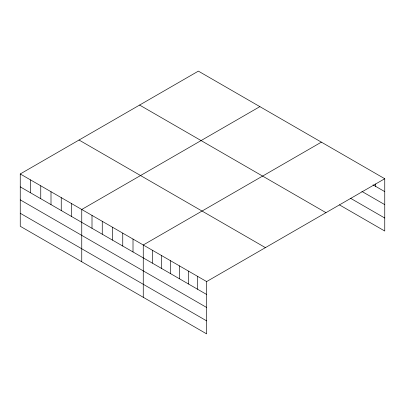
<?xml version="1.0" encoding="UTF-8"?>
<svg xmlns="http://www.w3.org/2000/svg" width="405" height="405" viewBox="0 0 405 405"><rect width="100%" height="100%" fill="white"/><g stroke="black" fill="none" stroke-linecap="round" stroke-linejoin="round"><path stroke-width="0.61" d="M20.25 173.968L206.626 281.571L206.626 333.872L20.25 226.268L20.25 173.968L198.374 71.128L384.75 178.732L384.75 231.032L339.486 204.9M259.878 106.636L81.754 209.476L81.754 261.777M321.383 142.145L143.259 244.984L143.259 297.285M206.626 281.571L384.75 178.732M373.035 184.862L384.75 191.626M361.852 191.408L384.75 204.631M350.669 198.354L384.75 218.027M139.593 105.062L325.969 212.665M79.031 140.029L265.407 247.632M20.25 186.862L206.626 294.465M20.25 199.862L206.626 307.466M20.25 213.263L206.626 320.866M375.698 183.941L375.698 186.396M197.574 276.342L197.574 289.236M188.522 271.117L188.522 284.011M179.471 265.893L179.471 278.782M170.414 260.663L170.414 273.557M161.362 255.439L161.362 268.333M152.31 250.209L152.31 263.103M133.007 239.066L133.007 251.961M122.755 233.148L122.755 246.043M112.504 227.23L112.504 240.124M102.257 221.312L102.257 234.206M92.006 215.394L92.006 228.288M71.503 203.558L71.503 216.452M61.251 197.64L61.251 210.534M51 191.722L51 204.616M40.753 185.804L40.753 198.698M30.502 179.886L30.502 192.78"/></g></svg>
